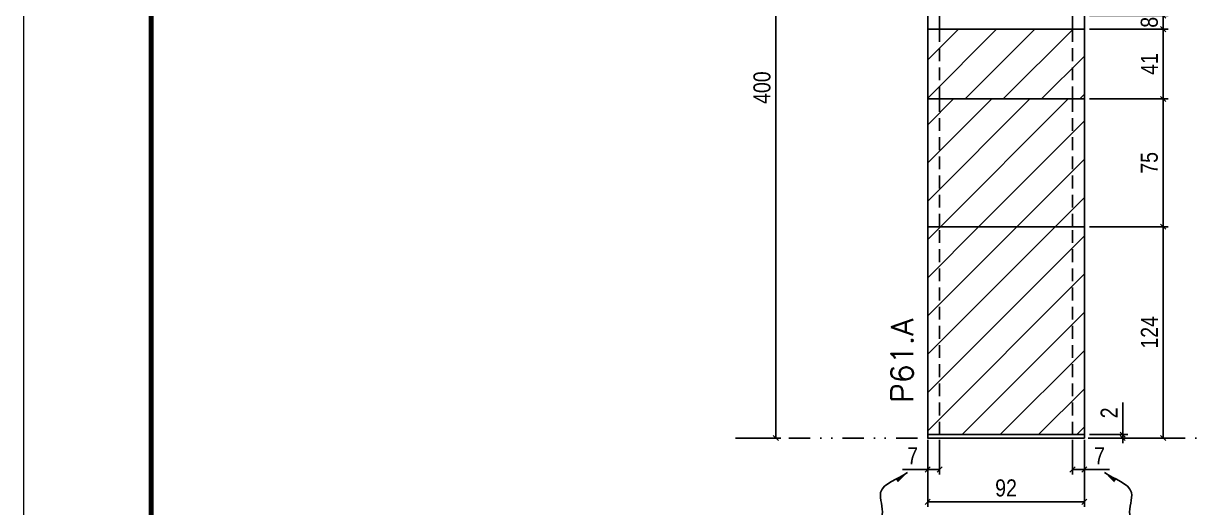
# Model space of a CAD drawing. Extents: x 28748 to 35002, y 14885 to 43501.
# Drawn here: x 30347 to 31033, y 37058 to 37343 of the extents above; entities that cross this region are included whole.
import ezdxf

# ---------------------------------------------------------------- set-up
doc = ezdxf.new("R2010")
doc.units = 0
for name, pattern in [('DASHED', [0.75, 0.5, -0.25]), ('DIVIDE2', [0.625, 0.25, -0.125, 0, -0.125, 0, -0.125]), ('HIDDEN', [0.375, 0.25, -0.125])]:
    doc.linetypes.add(name, pattern=pattern)
for name, color, linetype in [('COTA', 241, 'Continuous'), ('Nível', 160, 'Continuous'), ('Painéis', 200, 'Continuous'), ('Sarrafo de Pressão', 42, 'HIDDEN')]:
    doc.layers.add(name, color=color, linetype=linetype)
for name, color, linetype, lineweight in [('Folhas', 255, 'Continuous', 9), ('Hachura', 251, 'Continuous', 9), ('SARRAFO DE PRESSAO', 251, 'DASHED', 9), ('Texto Seção', 7, 'Continuous', 15)]:
    doc.layers.add(name, color=color, linetype=linetype, lineweight=lineweight)
doc.styles.add('COTA TECNICA', font='techl___.ttf', dxfattribs={"height": 10})
doc.styles.add('COTA TECNICA-50', font='techl___.ttf', dxfattribs={"height": 10})
doc.styles.add('REGUA-120', font='ROMANS.shx', dxfattribs={"height": 15})
doc.styles.get("Standard").update_dxf_attribs({"font": 'arial.ttf'})
doc.dimstyles.new('COTA PAINEL-50', dxfattribs={"dimtxt": 10, "dimasz": 3, "dimexe": 3, "dimexo": 3, "dimgap": 3, "dimtad": 1, "dimdec": 1, "dimzin": 12, "dimdsep": 46, "dimtxsty": 'COTA TECNICA-50', "dimblk1": 'OBLIQUE', "dimblk2": 'OBLIQUE', "dimsah": 1, "dimcen": 0.9, "dimclrd": 4, "dimclre": 4, "dimclrt": 240, "dimadec": 1, "dimazin": 3, "dimtfac": 1, "dimtdec": 1, "dimtmove": 0, "dimatfit": 3, "dimfxl": 1, "dimtolj": 1, "dimtzin": 12, "dimarcsym": 0})
doc.dimstyles.new('PAINEL', dxfattribs={"dimtxt": 10, "dimasz": 3, "dimexe": 3, "dimexo": 3, "dimgap": 3, "dimtad": 1, "dimdec": 1, "dimzin": 12, "dimdsep": 46, "dimtxsty": 'COTA TECNICA', "dimblk1": 'OBLIQUE', "dimblk2": 'OBLIQUE', "dimsah": 1, "dimcen": 0.9, "dimclrd": 4, "dimclre": 4, "dimclrt": 240, "dimadec": 1, "dimazin": 3, "dimtfac": 1, "dimtdec": 1, "dimtmove": 0, "dimatfit": 3, "dimfxl": 1, "dimtolj": 1, "dimtzin": 12, "dimarcsym": 0})
doc.dimstyles.get("Standard").update_dxf_attribs({"dimtxt": 0.18, "dimasz": 0.18, "dimexe": 0.18, "dimexo": 0.0625, "dimgap": 0.09, "dimtad": 0, "dimtih": 1, "dimtoh": 1, "dimdec": 4, "dimzin": 0, "dimdsep": 46, "dimtxsty": 'Standard', "dimcen": 0.09, "dimadec": 0, "dimazin": 0, "dimtfac": 1, "dimtdec": 4, "dimtofl": 0, "dimtmove": 0, "dimatfit": 3, "dimfxl": 1, "dimtolj": 1, "dimtzin": 0, "dimarcsym": 0})
pattern_1 = [(45, (-100272.658, 8260.539), (-11.2253202, 11.2253202), [])]

# ---------------------------------------------------------------- blocks, each defined once
blk = doc.blocks.new('9999999999')
at = {"layer": 'Folhas'}
blk.add_lwpolyline([(98138.98, 34190.21), (99623.98, 34190.21), (99623.98, 35240.21), (98138.98, 35240.21)], close=True, dxfattribs=at)
at = {"layer": 'Folhas', "color": 30, "const_width": 3}
blk.add_lwpolyline([(98213.98, 34230.21), (99583.98, 34230.21), (99583.98, 35200.21), (98213.98, 35200.21)], close=True, dxfattribs=at)
blk = doc.blocks.new('_Oblique')
at = {"color": 0, "linetype": 'ByBlock', "lineweight": -2}
blk.add_line((-0.5, -0.5), (0.5, 0.5), dxfattribs=at)
blk = doc.blocks.new('*D1566')
at = {"layer": 'COTA', "color": 4, "linetype": 'ByBlock', "lineweight": -2, "transparency": 16777216}
for p, q in [((30767.91, 37499.15), (30791.63, 37499.15)), ((30788.63, 37499.15), (30788.63, 37099.15)), ((30767.91, 37099.15), (30791.63, 37099.15))]:
    blk.add_line(p, q, dxfattribs=at)
at = {"layer": 'Defpoints', "color": 0, "linetype": 'ByBlock', "transparency": 16777216}
for p in [(30764.91, 37499.15), (30764.91, 37099.15), (30788.63, 37099.15)]:
    blk.add_point(p, dxfattribs=at)
at = {"layer": 'COTA', "color": 4, "linetype": 'ByBlock', "lineweight": -2, "transparency": 16777216, "xscale": 3, "yscale": 3, "zscale": 3}
for p, rotation in [((30788.63, 37499.15), 90), ((30788.63, 37099.15), 270)]:
    blk.add_blockref('_Oblique', p, dxfattribs=dict(at, rotation=rotation))
at = {"layer": 'COTA', "color": 240, "linetype": 'ByBlock', "transparency": 16777216, "insert": (30780.53, 37304.79), "char_height": 10, "attachment_point": 5, "rotation": 90, "style": 'COTA TECNICA'}
blk.add_mtext('\\A1;400', dxfattribs=at)
blk = doc.blocks.new('*D456')
at = {"layer": 'COTA', "color": 4, "lineweight": -2, "transparency": 16777216}
for p, q in [((30877.79, 37098.15), (30877.79, 37058.7)), ((30969.79, 37098.15), (30969.79, 37058.7)), ((30877.79, 37061.7), (30969.79, 37061.7))]:
    blk.add_line(p, q, dxfattribs=at)
at = {"layer": 'Defpoints', "color": 0, "transparency": 16777216}
for p in [(30877.79, 37101.15), (30969.79, 37101.15), (30969.79, 37061.7)]:
    blk.add_point(p, dxfattribs=at)
at = {"layer": 'COTA', "color": 4, "lineweight": -2, "transparency": 16777216, "xscale": 3, "yscale": 3, "zscale": 3, "rotation": 180}
blk.add_blockref('_Oblique', (30877.79, 37061.7), dxfattribs=at)
at = {"layer": 'COTA', "color": 4, "lineweight": -2, "transparency": 16777216, "xscale": 3, "yscale": 3, "zscale": 3}
blk.add_blockref('_Oblique', (30969.79, 37061.7), dxfattribs=at)
at = {"layer": 'COTA', "color": 240, "transparency": 16777216, "insert": (30923.79, 37069.79), "char_height": 10, "attachment_point": 5, "style": 'COTA TECNICA'}
blk.add_mtext('\\A1;92', dxfattribs=at)
blk = doc.blocks.new('*D457')
at = {"layer": 'COTA', "color": 4, "lineweight": -2, "transparency": 16777216}
for p, q in [((30877.79, 37096.15), (30877.79, 37077.64)), ((30884.79, 37098.15), (30884.79, 37077.64)), ((30877.79, 37080.64), (30863.06, 37080.64)), ((30884.79, 37080.64), (30877.79, 37080.64))]:
    blk.add_line(p, q, dxfattribs=at)
at = {"layer": 'Defpoints', "color": 0, "transparency": 16777216}
for p in [(30877.79, 37099.15), (30884.79, 37101.15), (30877.79, 37080.64)]:
    blk.add_point(p, dxfattribs=at)
at = {"layer": 'COTA', "color": 4, "lineweight": -2, "transparency": 16777216, "xscale": 3, "yscale": 3, "zscale": 3, "rotation": 180}
blk.add_blockref('_Oblique', (30877.79, 37080.64), dxfattribs=at)
at = {"layer": 'COTA', "color": 4, "lineweight": -2, "transparency": 16777216, "xscale": 3, "yscale": 3, "zscale": 3}
blk.add_blockref('_Oblique', (30884.79, 37080.64), dxfattribs=at)
at = {"layer": 'COTA', "color": 240, "transparency": 16777216, "insert": (30868.93, 37088.71), "char_height": 10, "attachment_point": 5, "style": 'COTA TECNICA-50'}
blk.add_mtext('\\A1;7', dxfattribs=at)
blk = doc.blocks.new('*D458')
at = {"layer": 'COTA', "color": 4, "lineweight": -2, "transparency": 16777216}
for p, q in [((30962.79, 37098.15), (30962.79, 37077.64)), ((30969.79, 37096.15), (30969.79, 37077.64)), ((30962.79, 37080.64), (30969.79, 37080.64)), ((30969.79, 37080.64), (30984.52, 37080.64))]:
    blk.add_line(p, q, dxfattribs=at)
at = {"layer": 'Defpoints', "color": 0, "transparency": 16777216}
for p in [(30962.79, 37101.15), (30969.79, 37099.15), (30969.79, 37080.64)]:
    blk.add_point(p, dxfattribs=at)
at = {"layer": 'COTA', "color": 4, "lineweight": -2, "transparency": 16777216, "xscale": 3, "yscale": 3, "zscale": 3, "rotation": 180}
blk.add_blockref('_Oblique', (30962.79, 37080.64), dxfattribs=at)
at = {"layer": 'COTA', "color": 4, "lineweight": -2, "transparency": 16777216, "xscale": 3, "yscale": 3, "zscale": 3}
blk.add_blockref('_Oblique', (30969.79, 37080.64), dxfattribs=at)
at = {"layer": 'COTA', "color": 240, "transparency": 16777216, "insert": (30978.66, 37088.71), "char_height": 10, "attachment_point": 5, "style": 'COTA TECNICA-50'}
blk.add_mtext('\\A1;7', dxfattribs=at)
blk = doc.blocks.new('*D459')
at = {"layer": 'COTA', "color": 4, "lineweight": -2, "transparency": 16777216}
for p, q in [((30972.79, 37223.15), (31019.03, 37223.15)), ((31016.03, 37099.15), (31016.03, 37223.15)), ((30972.79, 37099.15), (31019.03, 37099.15))]:
    blk.add_line(p, q, dxfattribs=at)
at = {"layer": 'Defpoints', "color": 0, "transparency": 16777216}
for p in [(30969.79, 37223.15), (31016.03, 37223.15), (30969.79, 37099.15)]:
    blk.add_point(p, dxfattribs=at)
at = {"layer": 'COTA', "color": 4, "lineweight": -2, "transparency": 16777216, "xscale": 3, "yscale": 3, "zscale": 3}
for p, rotation in [((31016.03, 37223.15), 90), ((31016.03, 37099.15), 270)]:
    blk.add_blockref('_Oblique', p, dxfattribs=dict(at, rotation=rotation))
at = {"layer": 'COTA', "color": 240, "transparency": 16777216, "insert": (31007.96, 37161.15), "char_height": 10, "attachment_point": 5, "rotation": 90, "style": 'COTA TECNICA-50'}
blk.add_mtext('\\A1;124', dxfattribs=at)
blk = doc.blocks.new('*D460')
at = {"layer": 'COTA', "color": 4, "lineweight": -2, "transparency": 16777216}
for p, q in [((30992.32, 37101.15), (30992.32, 37119.95)), ((30972.79, 37101.15), (30995.32, 37101.15)), ((30972.79, 37099.15), (30995.32, 37099.15)), ((30992.32, 37099.15), (30992.32, 37101.15)), ((30992.32, 37099.15), (30992.32, 37096.15))]:
    blk.add_line(p, q, dxfattribs=at)
at = {"layer": 'Defpoints', "color": 0, "transparency": 16777216}
for p in [(30969.79, 37101.15), (30969.79, 37099.15), (30992.32, 37099.15)]:
    blk.add_point(p, dxfattribs=at)
at = {"layer": 'COTA', "color": 4, "lineweight": -2, "transparency": 16777216, "xscale": 3, "yscale": 3, "zscale": 3}
for p, rotation in [((30992.32, 37101.15), 270), ((30992.32, 37099.15), 90)]:
    blk.add_blockref('_Oblique', p, dxfattribs=dict(at, rotation=rotation))
at = {"layer": 'COTA', "color": 240, "transparency": 16777216, "insert": (30984.32, 37113.9), "char_height": 10, "attachment_point": 5, "rotation": 90, "style": 'COTA TECNICA-50'}
blk.add_mtext('\\A1;2', dxfattribs=at)
blk = doc.blocks.new('*D461')
at = {"layer": 'COTA', "color": 4, "linetype": 'ByBlock', "lineweight": -2, "transparency": 16777216}
for p, q in [((30972.79, 37298.15), (31019.03, 37298.15)), ((31016.03, 37298.15), (31016.03, 37223.15)), ((30972.79, 37223.15), (31019.03, 37223.15))]:
    blk.add_line(p, q, dxfattribs=at)
at = {"layer": 'Defpoints', "color": 0, "linetype": 'ByBlock', "transparency": 16777216}
for p in [(30969.79, 37298.15), (30969.79, 37223.15), (31016.03, 37223.15)]:
    blk.add_point(p, dxfattribs=at)
at = {"layer": 'COTA', "color": 4, "linetype": 'ByBlock', "lineweight": -2, "transparency": 16777216, "xscale": 3, "yscale": 3, "zscale": 3}
for p, rotation in [((31016.03, 37298.15), 90), ((31016.03, 37223.15), 270)]:
    blk.add_blockref('_Oblique', p, dxfattribs=dict(at, rotation=rotation))
at = {"layer": 'COTA', "color": 240, "linetype": 'ByBlock', "transparency": 16777216, "insert": (31007.92, 37260.65), "char_height": 10, "attachment_point": 5, "rotation": 90, "style": 'COTA TECNICA'}
blk.add_mtext('\\A1;75', dxfattribs=at)
blk = doc.blocks.new('*D2385')
at = {"layer": 'COTA', "color": 4, "lineweight": -2, "transparency": 16777216}
for p, q in [((30972.79, 37339.15), (31019.03, 37339.15)), ((31016.03, 37339.15), (31016.03, 37298.15)), ((30972.79, 37298.15), (31019.03, 37298.15))]:
    blk.add_line(p, q, dxfattribs=at)
at = {"layer": 'Defpoints', "color": 0, "transparency": 16777216}
for p in [(30969.79, 37339.15), (30969.79, 37298.15), (31016.03, 37298.15)]:
    blk.add_point(p, dxfattribs=at)
at = {"layer": 'COTA', "color": 4, "lineweight": -2, "transparency": 16777216, "xscale": 3, "yscale": 3, "zscale": 3}
for p, rotation in [((31016.03, 37339.15), 90), ((31016.03, 37298.15), 270)]:
    blk.add_blockref('_Oblique', p, dxfattribs=dict(at, rotation=rotation))
at = {"layer": 'COTA', "color": 240, "transparency": 16777216, "insert": (31007.96, 37318.65), "char_height": 10, "attachment_point": 5, "rotation": 90, "style": 'COTA TECNICA'}
blk.add_mtext('\\A1;41', dxfattribs=at)
blk = doc.blocks.new('*D2543')
at = {"layer": 'COTA', "color": 4, "lineweight": -2, "transparency": 16777216}
for p, q in [((30972.79, 37347.15), (31019.03, 37347.15)), ((31016.03, 37347.15), (31016.03, 37339.15)), ((30972.79, 37339.15), (31019.03, 37339.15))]:
    blk.add_line(p, q, dxfattribs=at)
at = {"layer": 'Defpoints', "color": 0, "transparency": 16777216}
for p in [(30969.79, 37347.15), (30969.79, 37339.15), (31016.03, 37339.15)]:
    blk.add_point(p, dxfattribs=at)
at = {"layer": 'COTA', "color": 4, "lineweight": -2, "transparency": 16777216, "xscale": 3, "yscale": 3, "zscale": 3}
for p, rotation in [((31016.03, 37347.15), 90), ((31016.03, 37339.15), 270)]:
    blk.add_blockref('_Oblique', p, dxfattribs=dict(at, rotation=rotation))
at = {"layer": 'COTA', "color": 240, "transparency": 16777216, "insert": (31007.94, 37343.15), "char_height": 10, "attachment_point": 5, "rotation": 90, "style": 'COTA TECNICA'}
blk.add_mtext('\\A1;8', dxfattribs=at)

msp = doc.modelspace()

# ---------------------------------------------------------------- hatches: boundary and pattern name
at = {"layer": 'Hachura'}
h = msp.add_hatch(dxfattribs=at)
h.set_pattern_fill('ANSI31', color=256, scale=5)
h.paths.add_polyline_path([(30969.79, 37339.15), (30877.79, 37339.15), (30877.79, 37298.15), (30969.79, 37298.15)])
at = {"layer": 'Hachura', "linetype": 'ByBlock'}
h = msp.add_hatch(dxfattribs=at)
h.set_pattern_fill('ANSI31', color=256, scale=5)
h.set_pattern_definition(pattern_1)
h.paths.add_polyline_path([(30877.79, 37298.15), (30877.79, 37223.15), (30969.79, 37223.15), (30969.79, 37298.15)])
h = msp.add_hatch(dxfattribs=at)
h.set_pattern_fill('ANSI31', color=256, scale=5)
h.set_pattern_definition(pattern_1)
h.paths.add_polyline_path([(30969.79, 37223.15), (30877.79, 37223.15), (30877.79, 37101.15), (30969.79, 37101.15)])

# ---------------------------------------------------------------- linework, layer by layer
at = {"layer": 'Nível', "color": 4, "linetype": 'DIVIDE2', "ltscale": 50}
msp.add_line((30764.91, 37099.15), (31791.84, 37099.15), dxfattribs=at)
at = {"layer": 'Painéis'}
for p, q in [((30877.79, 37339.15), (30877.79, 37347.15)), ((30969.79, 37339.15), (30969.79, 37347.15)), ((30877.79, 37339.15), (30877.79, 37298.15)), ((30877.79, 37339.15), (30969.79, 37339.15)), ((30969.79, 37339.15), (30969.79, 37298.15))]:
    msp.add_line(p, q, dxfattribs=at)
for points in [[(30877.79, 37223.15), (30969.79, 37223.15), (30969.79, 37298.15), (30877.79, 37298.15)], [(30877.79, 37101.15), (30969.79, 37101.15), (30969.79, 37223.15), (30877.79, 37223.15)], [(30877.79, 37101.15), (30969.79, 37101.15), (30969.79, 37099.15), (30877.79, 37099.15)]]:
    msp.add_lwpolyline(points, close=True, dxfattribs=at)
at = {"layer": 'Sarrafo de Pressão', "ltscale": 30}
for p, q in [((30884.79, 37347.15), (30884.79, 37339.15)), ((30962.79, 37347.15), (30962.79, 37339.15)), ((30884.79, 37339.15), (30884.79, 37298.15)), ((30962.79, 37339.15), (30962.79, 37298.15)), ((30884.79, 37223.15), (30884.79, 37298.15)), ((30962.79, 37223.15), (30962.79, 37298.15)), ((30884.79, 37101.15), (30884.79, 37223.15)), ((30962.79, 37101.15), (30962.79, 37223.15))]:
    msp.add_line(p, q, dxfattribs=at)

# ---------------------------------------------------------------- block references
at = {"layer": 'SARRAFO DE PRESSAO', "color": 6, "linetype": 'ByBlock'}
msp.add_blockref('9999999999', (-67792.14, 2517.66), dxfattribs=at)

# ---------------------------------------------------------------- texts
at = {"layer": 'Texto Seção', "insert": (30869.25, 37119.62), "char_height": 13, "width": 285.3299, "attachment_point": 7, "rotation": 90, "style": 'REGUA-120'}
msp.add_mtext('P61.A', dxfattribs=at)

# ---------------------------------------------------------------- dimensions: what is measured, and where the dimension line sits
at = {"layer": 'COTA', "linetype": 'ByBlock'}
dim = msp.add_linear_dim(base=(30788.63, 37099.15), p1=(30764.91, 37499.15), p2=(30764.91, 37099.15), angle=90, dimstyle='PAINEL', dxfattribs=at)
dim.commit()
dim.dimension.update_dxf_attribs({"geometry": '*D1566', "text_midpoint": (30788.63, 37304.79), "dimtype": 160})
at = {"layer": 'COTA'}
for base, p1, p2, dimstyle, picture, middle in [((31016.03, 37339.15), (30969.79, 37347.15), (30969.79, 37339.15), 'PAINEL', '*D2543', (31016.03, 37343.15)), ((30992.32, 37099.15), (30969.79, 37101.15), (30969.79, 37099.15), 'COTA PAINEL-50', '*D460', (30992.32, 37113.9))]:
    dim = msp.add_linear_dim(base=base, p1=p1, p2=p2, angle=90, dimstyle=dimstyle, dxfattribs=at)
    dim.commit()
    dim.dimension.update_dxf_attribs({"geometry": picture, "text_midpoint": middle, "dimtype": 160})
for base, p1, p2, angle, dimstyle, picture, middle in [((31016.03, 37298.15), (30969.79, 37339.15), (30969.79, 37298.15), 90, 'PAINEL', '*D2385', (31007.96, 37318.65)), ((31016.03, 37223.15), (30969.79, 37099.15), (30969.79, 37223.15), 90, 'COTA PAINEL-50', '*D459', (31007.96, 37161.15)), ((30877.79, 37080.64), (30884.79, 37101.15), (30877.79, 37099.15), 180, 'COTA PAINEL-50', '*D457', (30868.93, 37088.71))]:
    dim = msp.add_linear_dim(base=base, p1=p1, p2=p2, angle=angle, dimstyle=dimstyle, dxfattribs=at)
    dim.commit()
    dim.dimension.update_dxf_attribs({"geometry": picture, "text_midpoint": middle})
at = {"layer": 'COTA', "linetype": 'ByBlock'}
dim = msp.add_linear_dim(base=(31016.03, 37223.15), p1=(30969.79, 37298.15), p2=(30969.79, 37223.15), angle=90, dimstyle='PAINEL', dxfattribs=at)
dim.commit()
dim.dimension.update_dxf_attribs({"geometry": '*D461', "text_midpoint": (31007.92, 37260.65)})
at = {"layer": 'COTA'}
dim = msp.add_linear_dim(base=(30969.79, 37061.7), p1=(30877.79, 37101.15), p2=(30969.79, 37101.15), dimstyle='PAINEL', override={"dimarcsym": 2}, dxfattribs=at)
dim.commit()
dim.dimension.update_dxf_attribs({"geometry": '*D456', "text_midpoint": (30923.79, 37069.79)})
dim = msp.add_linear_dim(base=(30969.79, 37080.64), p1=(30962.79, 37101.15), p2=(30969.79, 37099.15), dimstyle='COTA PAINEL-50', dxfattribs=at)
dim.commit()
dim.dimension.update_dxf_attribs({"geometry": '*D458', "text_midpoint": (30978.66, 37088.71)})

# ---------------------------------------------------------------- leaders
at = {"layer": 'COTA', "path_type": 1}
for points in [[(30865.96, 37078.97), (30850.18, 37067.14), (30851.1, 37054.13), (30845.55, 37044.35)], [(30981.62, 37078.97), (30997.41, 37067.14), (30996.48, 37054.13), (31002.04, 37044.35)]]:
    msp.add_leader(points, dimstyle='Standard', override={"dimasz": 8}, dxfattribs=at)

doc.saveas('drawing.dxf')
